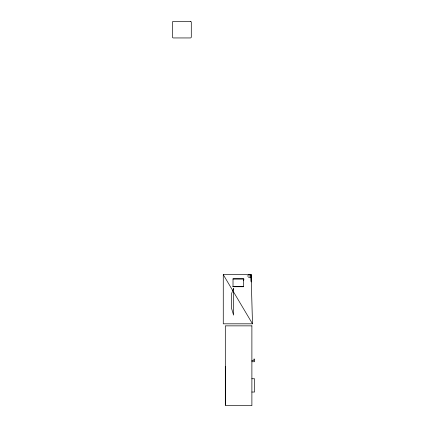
<?xml version="1.0" encoding="UTF-8"?>
<svg xmlns="http://www.w3.org/2000/svg" width="427" height="427" viewBox="0 0 427 427"><rect width="100%" height="100%" fill="white"/><g stroke="black" fill="none" stroke-linecap="round" stroke-linejoin="round"><path stroke-width="0.64" d="M248.455 274.785L251.108 274.652L251.172 281.959M223.268 274.652L251.108 274.652L252.501 323.815L223.268 323.815L223.268 274.652L232.784 290.659M247.185 275.981L251.172 275.981M248.514 277.31L251.172 277.31M233.014 279.023L243.913 279.023L243.646 280.619M233.014 286.464L243.646 286.464M233.014 286.731L243.646 286.731M251.887 360.404L253.884 360.404L253.884 359.075L254.545 359.075L254.545 361.733L251.887 361.733M225.312 366.451L225.312 404.321M251.887 378.744L254.545 378.744L254.545 392.029L251.887 392.029M233.462 291.801L252.501 323.815M251.108 274.652L251.113 281.297M243.646 286.72L243.646 278.767L233.014 278.756L233.014 286.72M233.585 288.545L231.589 293.53L231.589 308.481L233.585 315.121L233.585 288.545M190.394 21.35L173.351 21.35A0.897 0.897 0 0 0 172.455 22.247L172.455 37.048A0.897 0.897 0 0 0 173.351 37.944L190.394 37.944A0.897 0.897 0 0 0 191.291 37.048L191.291 22.247A0.897 0.897 0 0 0 190.394 21.35M251.887 325.86L225.312 325.86L225.312 405.65L251.887 405.65L251.887 325.86"/></g></svg>
